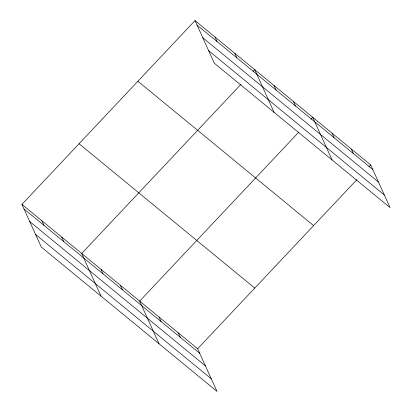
<?xml version="1.0" encoding="UTF-8"?>
<svg xmlns="http://www.w3.org/2000/svg" width="412" height="412" viewBox="0 0 412 412"><rect width="100%" height="100%" fill="white"/><g stroke="black" fill="none" stroke-linecap="round" stroke-linejoin="round"><path stroke-width="0.62" d="M21.939 204.393L197.647 348.748L216.995 391.4L41.282 247.046L21.939 204.393L195.005 20.6L370.718 164.955L390.061 207.607L214.353 63.252L195.005 20.6M240.902 84.383L81.679 253.473L101.028 296.125M253.014 71.518L254.75 69.68L274.093 112.332M298.885 132.02L139.663 301.11L159.011 343.762M311.003 119.156L312.734 117.317L332.077 159.969M197.647 348.748L356.869 179.658M368.987 166.793L370.718 164.955M197.07 25.147L372.778 169.502M202.771 37.724L378.484 182.078M208.647 50.676L384.36 195.03M137.891 81.252L313.604 225.606M79.047 143.742L254.76 288.096M23.999 208.941L199.712 353.295M29.705 221.517L205.413 365.871M35.581 234.469L211.289 378.824M351.39 149.077L353.45 153.625M332.062 133.2L334.122 137.747M293.406 101.44L295.466 105.987M274.078 85.562L276.138 90.11M234.835 53.323L236.895 57.871M214.92 36.962L216.985 41.509M178.319 332.87L180.384 337.418M158.991 316.993L161.056 321.54M120.335 285.233L122.4 289.78M101.007 269.355L103.067 273.903M61.764 237.116L63.829 241.664M41.849 220.755L43.914 225.302"/></g></svg>
